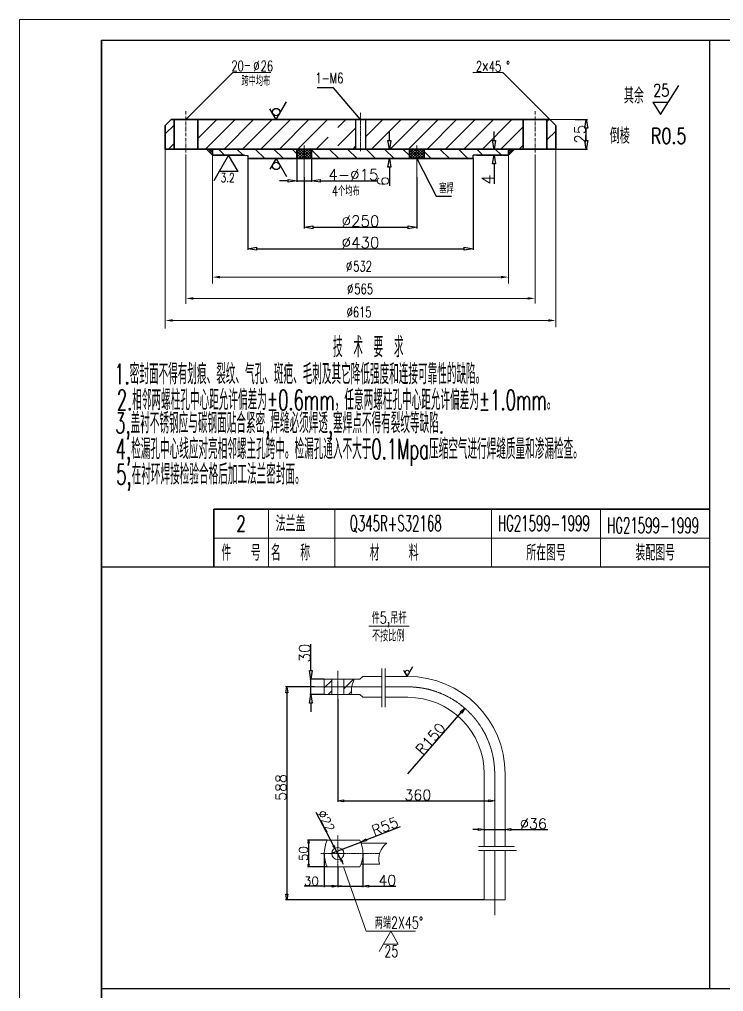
# Model space of a CAD drawing. Header units: millimetres. Extents: x 1541 to 38856, y -668 to 24805.
# Drawn here: x 31784 to 32998, y 18912 to 20588 of the extents above; entities that cross this region are included whole.
import ezdxf
from ezdxf.enums import TextEntityAlignment as Align

# ---------------------------------------------------------------- set-up
doc = ezdxf.new("R2010")
doc.units = ezdxf.units.MM
for name, pattern in [('ACAD_ISO10W100', [18.7, 12, -3, 0.7, -3]), ('ACAD_ISO12W100', [22.4, 12, -3, 0.7, -3, 0.7, -3]), ('CENTER', [6.25, 5, -0.5, 0.25, -0.5]), ('点划线', [2, 1.25, -0.25, 0.25, -0.25])]:
    doc.linetypes.add(name, pattern=pattern)
for name, color, linetype in [('1', 2, 'Continuous'), ('2', 1, 'Continuous'), ('CENTER', 7, 'Continuous'), ('TITLE', 9, 'Continuous')]:
    doc.layers.add(name, color=color, linetype=linetype)
for name, color, linetype, lineweight in [('中心线', 3, 'ACAD_ISO10W100', 18), ('剖面线', 1, 'Continuous', 18), ('双点划线', 6, 'ACAD_ISO12W100', 18), ('标注', 1, 'Continuous', 18), ('粗线', 3, 'Continuous', 35)]:
    doc.layers.add(name, color=color, linetype=linetype, lineweight=lineweight)
doc.styles.add('HZ', font='txt.shx', dxfattribs={"width": 0.7, "bigfont": 'gbcbig.shx'})
doc.styles.get("Standard").update_dxf_attribs({"font": 'txt', "bigfont": 'gbcbig.shx'})
doc.dimstyles.get("Standard").update_dxf_attribs({"dimscale": 10, "dimtxt": 3, "dimasz": 2, "dimexe": 2, "dimexo": 0.0625, "dimgap": 1, "dimtad": 0, "dimtih": 1, "dimtoh": 1, "dimdec": 4, "dimzin": 0, "dimdsep": 46, "dimtxsty": 'Standard', "dimcen": 0.09, "dimadec": 0, "dimazin": 0, "dimtfac": 1, "dimtdec": 4, "dimtofl": 0, "dimtmove": 0, "dimatfit": 3, "dimfxl": 1, "dimtolj": 1, "dimtzin": 0, "dimarcsym": 0})
pattern_1 = [(45, (29554.8884, 18387.3782), (-2.3864854, 2.3864854), []), (135, (29554.8884, 18387.3782), (-2.3864854, -2.3864854), [])]

# ---------------------------------------------------------------- blocks, each defined once
blk = doc.blocks.new('_CLOSEDBLANK')
at = {"color": 0, "linetype": 'ByBlock'}
for p, q in [((-1, -0.17), (-1, 0.17)), ((-1, 0.17), (0, 0)), ((0, 0), (-1, -0.17))]:
    blk.add_line(p, q, dxfattribs=at)
blk = doc.blocks.new('*D125')
at = {"layer": 'CENTER', "color": 1, "lineweight": -2, "transparency": 16777216}
for p, q in [((32376.5, 19150), (32376.5, 19092.1)), ((32333.3, 19127), (32333.3, 19092.1)), ((32323.3, 19094.1), (32313.3, 19094.1)), ((32333.3, 19094.1), (32376.5, 19094.1)), ((32386.5, 19094.1), (32433.1, 19094.1))]:
    blk.add_line(p, q, dxfattribs=at)
at = {"layer": 'Defpoints', "color": 0, "transparency": 16777216}
for p in [(32376.5, 19150.1), (32333.3, 19127.1), (32376.5, 19094.1)]:
    blk.add_point(p, dxfattribs=at)
at = {"layer": 'CENTER', "color": 1, "lineweight": -2, "transparency": 16777216, "xscale": 10, "yscale": 10, "zscale": 10}
blk.add_blockref('_CLOSEDBLANK', (32333.3, 19094.1), dxfattribs=at)
at = {"layer": 'CENTER', "color": 1, "lineweight": -2, "transparency": 16777216, "xscale": 10, "yscale": 10, "zscale": 10, "rotation": 180}
blk.add_blockref('_CLOSEDBLANK', (32376.5, 19094.1), dxfattribs=at)
at = {"layer": 'CENTER', "color": 1, "lineweight": 0, "transparency": 16777216, "insert": (32418.6, 19104.1), "char_height": 18, "attachment_point": 5}
blk.add_mtext('\\A1;40', dxfattribs=at)
blk = doc.blocks.new('*D126')
at = {"layer": 'CENTER', "color": 1, "lineweight": -2, "transparency": 16777216}
for p, q in [((32382.1, 19173.7), (32441.5, 19196.8)), ((32321.1, 19150.1), (32372.8, 19170.1))]:
    blk.add_line(p, q, dxfattribs=at)
at = {"layer": 'Defpoints', "color": 0, "transparency": 16777216}
for p in [(32372.8, 19170.1), (32321.1, 19150.1)]:
    blk.add_point(p, dxfattribs=at)
at = {"layer": 'CENTER', "color": 1, "lineweight": -2, "transparency": 16777216, "xscale": 10, "yscale": 10, "zscale": 10, "rotation": 201.1959950532634}
blk.add_blockref('_CLOSEDBLANK', (32372.8, 19170.1), dxfattribs=at)
at = {"layer": 'CENTER', "color": 1, "lineweight": 0, "transparency": 16777216, "insert": (32414.6, 19197.1), "char_height": 18, "attachment_point": 5, "rotation": 21.196}
blk.add_mtext('\\A1;R55', dxfattribs=at)
blk = doc.blocks.new('*D127')
at = {"layer": 'CENTER', "color": 1, "lineweight": -2, "transparency": 16777216}
for p, q in [((32333.3, 19416.5), (32333.3, 19239.1)), ((32343.3, 19241.1), (32593.8, 19241.1)), ((32603.8, 19241.1), (32603.8, 19243.1))]:
    blk.add_line(p, q, dxfattribs=at)
at = {"layer": 'Defpoints', "color": 0, "transparency": 16777216}
for p in [(32333.3, 19416.6), (32603.8, 19241.1), (32603.8, 19241.1)]:
    blk.add_point(p, dxfattribs=at)
at = {"layer": 'CENTER', "color": 1, "lineweight": -2, "transparency": 16777216, "xscale": 10, "yscale": 10, "zscale": 10, "rotation": 180}
blk.add_blockref('_CLOSEDBLANK', (32333.3, 19241.1), dxfattribs=at)
at = {"layer": 'CENTER', "color": 1, "lineweight": -2, "transparency": 16777216, "xscale": 10, "yscale": 10, "zscale": 10}
blk.add_blockref('_CLOSEDBLANK', (32603.8, 19241.1), dxfattribs=at)
at = {"layer": 'CENTER', "color": 1, "lineweight": 0, "transparency": 16777216, "insert": (32471.3, 19251.1), "char_height": 18, "attachment_point": 5}
blk.add_mtext('\\A1;360', dxfattribs=at)
blk = doc.blocks.new('*D128')
at = {"layer": 'CENTER', "color": 1, "lineweight": -2, "transparency": 16777216}
for p, q in [((32293, 19437.6), (32243.3, 19437.6)), ((32245.3, 19427.6), (32245.3, 19080.1)), ((32585.7, 19070.1), (32243.3, 19070.1))]:
    blk.add_line(p, q, dxfattribs=at)
at = {"layer": 'Defpoints', "color": 0, "transparency": 16777216}
for p in [(32293, 19437.6), (32245.3, 19070.1), (32585.8, 19070.1)]:
    blk.add_point(p, dxfattribs=at)
at = {"layer": 'CENTER', "color": 1, "lineweight": -2, "transparency": 16777216, "xscale": 10, "yscale": 10, "zscale": 10}
for p, rotation in [((32245.3, 19437.6), 90), ((32245.3, 19070.1), 270)]:
    blk.add_blockref('_CLOSEDBLANK', p, dxfattribs=dict(at, rotation=rotation))
at = {"layer": 'CENTER', "color": 1, "lineweight": 0, "transparency": 16777216, "insert": (32235.3, 19264.1), "char_height": 18, "attachment_point": 5, "rotation": 90}
blk.add_mtext('\\A1;588', dxfattribs=at)
blk = doc.blocks.new('*D129')
at = {"layer": 'CENTER', "color": 1, "lineweight": -2, "transparency": 16777216}
for p, q in [((32315, 19173.1), (32280.8, 19173.1)), ((32282.8, 19168.1), (32282.8, 19132.1)), ((32315, 19127.1), (32280.8, 19127.1))]:
    blk.add_line(p, q, dxfattribs=at)
at = {"layer": 'Defpoints', "color": 0, "transparency": 16777216}
for p in [(32315, 19173.1), (32282.8, 19127.1), (32315, 19127.1)]:
    blk.add_point(p, dxfattribs=at)
at = {"layer": 'CENTER', "color": 1, "lineweight": -2, "transparency": 16777216, "xscale": 5, "yscale": 5, "zscale": 5}
for p, rotation in [((32282.8, 19173.1), 90), ((32282.8, 19127.1), 270)]:
    blk.add_blockref('_CLOSEDBLANK', p, dxfattribs=dict(at, rotation=rotation))
at = {"layer": 'CENTER', "color": 1, "lineweight": 0, "transparency": 16777216, "insert": (32274.3, 19150.1), "char_height": 15, "attachment_point": 5, "rotation": 90}
blk.add_mtext('\\A1;50', dxfattribs=at)
blk = doc.blocks.new('*D130')
at = {"layer": 'CENTER', "color": 1, "lineweight": -2, "transparency": 16777216}
for p, q in [((32326.1, 19163.8), (32296.2, 19221.2)), ((32338.1, 19140.8), (32328.4, 19159.4)), ((32340.4, 19136.3), (32342.8, 19131.9))]:
    blk.add_line(p, q, dxfattribs=at)
at = {"layer": 'Defpoints', "color": 0, "transparency": 16777216}
for p in [(32328.4, 19159.4), (32338.1, 19140.8)]:
    blk.add_point(p, dxfattribs=at)
at = {"layer": 'CENTER', "color": 1, "lineweight": -2, "transparency": 16777216, "xscale": 5, "yscale": 5, "zscale": 5}
for p, rotation in [((32328.4, 19159.4), 297.5528115767194), ((32338.1, 19140.8), 117.5528115767193)]:
    blk.add_blockref('_CLOSEDBLANK', p, dxfattribs=dict(at, rotation=rotation))
at = {"layer": 'CENTER', "color": 1, "lineweight": 0, "transparency": 16777216, "insert": (32313.4, 19206.5), "char_height": 15, "attachment_point": 5, "rotation": 297.5528}
blk.add_mtext('\\A1;%%c22', dxfattribs=at)
blk = doc.blocks.new('*D131')
at = {"layer": 'CENTER', "color": 1, "lineweight": -2, "transparency": 16777216}
for p, q in [((32310, 19150), (32310, 19092.1)), ((32333.3, 19117.5), (32333.3, 19092.1)), ((32305, 19094.1), (32275.5, 19094.1)), ((32333.3, 19094.1), (32310, 19094.1)), ((32338.3, 19094.1), (32343.3, 19094.1))]:
    blk.add_line(p, q, dxfattribs=at)
at = {"layer": 'Defpoints', "color": 0, "transparency": 16777216}
for p in [(32310, 19150.1), (32333.3, 19117.6), (32333.3, 19094.1)]:
    blk.add_point(p, dxfattribs=at)
at = {"layer": 'CENTER', "color": 1, "lineweight": -2, "transparency": 16777216, "xscale": 5, "yscale": 5, "zscale": 5}
blk.add_blockref('_CLOSEDBLANK', (32310, 19094.1), dxfattribs=at)
at = {"layer": 'CENTER', "color": 1, "lineweight": -2, "transparency": 16777216, "xscale": 5, "yscale": 5, "zscale": 5, "rotation": 180}
blk.add_blockref('_CLOSEDBLANK', (32333.3, 19094.1), dxfattribs=at)
at = {"layer": 'CENTER', "color": 1, "lineweight": 0, "transparency": 16777216, "insert": (32287.8, 19102.6), "char_height": 15, "attachment_point": 5}
blk.add_mtext('\\A1;30', dxfattribs=at)
blk = doc.blocks.new('*D132')
at = {"layer": 'CENTER', "color": 1, "lineweight": -2, "transparency": 16777216}
for p, q in [((32286.8, 19465.6), (32286.8, 19511.1)), ((32310, 19450.6), (32284.8, 19450.6)), ((32286.8, 19424.6), (32286.8, 19450.6)), ((32310, 19424.6), (32284.8, 19424.6)), ((32286.8, 19409.6), (32286.8, 19394.6))]:
    blk.add_line(p, q, dxfattribs=at)
at = {"layer": 'Defpoints', "color": 0, "transparency": 16777216}
for p in [(32310, 19450.6), (32286.8, 19424.6), (32310, 19424.6)]:
    blk.add_point(p, dxfattribs=at)
at = {"layer": 'CENTER', "color": 1, "lineweight": -2, "transparency": 16777216, "xscale": 15, "yscale": 15, "zscale": 15}
for p, rotation in [((32286.8, 19450.6), 270), ((32286.8, 19424.6), 90)]:
    blk.add_blockref('_CLOSEDBLANK', p, dxfattribs=dict(at, rotation=rotation))
at = {"layer": 'CENTER', "color": 1, "lineweight": 0, "transparency": 16777216, "insert": (32276.3, 19495.9), "char_height": 19, "attachment_point": 5, "rotation": 90}
blk.add_mtext('\\A1;30', dxfattribs=at)
blk = doc.blocks.new('*D133')
at = {"layer": 'CENTER', "color": 1, "lineweight": -2, "transparency": 16777216}
blk.add_line((32453.8, 19287.6), (32545.7, 19393.2), dxfattribs=at)
at = {"layer": 'Defpoints', "color": 0, "transparency": 16777216}
for p in [(32552.3, 19400.7), (32453.8, 19287.6)]:
    blk.add_point(p, dxfattribs=at)
at = {"layer": 'CENTER', "color": 1, "lineweight": -2, "transparency": 16777216, "xscale": 10, "yscale": 10, "zscale": 10, "rotation": 48.93900476690307}
blk.add_blockref('_CLOSEDBLANK', (32552.3, 19400.7), dxfattribs=at)
at = {"layer": 'CENTER', "color": 1, "lineweight": 0, "transparency": 16777216, "insert": (32493.2, 19348.1), "char_height": 18, "attachment_point": 5, "rotation": 48.939}
blk.add_mtext('\\A1;R150', dxfattribs=at)
blk = doc.blocks.new('*D134')
at = {"layer": 'CENTER', "color": 1, "lineweight": -2, "transparency": 16777216}
for p, q in [((32575.8, 19191.6), (32565.8, 19191.6)), ((32585.8, 19192.5), (32585.8, 19189.6)), ((32585.8, 19191.6), (32621.8, 19191.6)), ((32621.8, 19192.5), (32621.8, 19189.6)), ((32631.8, 19191.6), (32695.5, 19191.6))]:
    blk.add_line(p, q, dxfattribs=at)
at = {"layer": 'Defpoints', "color": 0, "transparency": 16777216}
for p in [(32585.8, 19192.6), (32621.8, 19192.6), (32621.8, 19191.6)]:
    blk.add_point(p, dxfattribs=at)
at = {"layer": 'CENTER', "color": 1, "lineweight": -2, "transparency": 16777216, "xscale": 10, "yscale": 10, "zscale": 10}
blk.add_blockref('_CLOSEDBLANK', (32585.8, 19191.6), dxfattribs=at)
at = {"layer": 'CENTER', "color": 1, "lineweight": -2, "transparency": 16777216, "xscale": 10, "yscale": 10, "zscale": 10, "rotation": 180}
blk.add_blockref('_CLOSEDBLANK', (32621.8, 19191.6), dxfattribs=at)
at = {"layer": 'CENTER', "color": 1, "lineweight": 0, "transparency": 16777216, "insert": (32670.5, 19201.6), "char_height": 18, "attachment_point": 5}
blk.add_mtext('\\A1;%%c36', dxfattribs=at)
blk = doc.blocks.new('*D142')
at = {"layer": 'CENTER', "color": 1, "lineweight": -2, "transparency": 16777216}
for p, q in [((32178.4, 20348.5), (32178.4, 20191.1)), ((32566.4, 20348.5), (32566.4, 20191.1)), ((32193.4, 20193.1), (32551.4, 20193.1))]:
    blk.add_line(p, q, dxfattribs=at)
at = {"layer": 'Defpoints', "color": 0, "transparency": 16777216}
for p in [(32178.4, 20348.5), (32566.4, 20348.5), (32566.4, 20193.1)]:
    blk.add_point(p, dxfattribs=at)
at = {"layer": 'CENTER', "color": 1, "lineweight": -2, "transparency": 16777216, "xscale": 15, "yscale": 15, "zscale": 15, "rotation": 180}
blk.add_blockref('_CLOSEDBLANK', (32178.4, 20193.1), dxfattribs=at)
at = {"layer": 'CENTER', "color": 1, "lineweight": -2, "transparency": 16777216, "xscale": 15, "yscale": 15, "zscale": 15}
blk.add_blockref('_CLOSEDBLANK', (32566.4, 20193.1), dxfattribs=at)
at = {"layer": 'CENTER', "color": 1, "transparency": 16777216, "insert": (32372.4, 20203.6), "char_height": 19, "attachment_point": 5}
blk.add_mtext('\\A1;%%c430', dxfattribs=at)
blk = doc.blocks.new('*D143')
at = {"layer": 'CENTER', "color": 1, "lineweight": -2, "transparency": 16777216}
for p, q in [((32422.3, 20380), (32422.3, 20395)), ((32445.6, 20365), (32420.3, 20365)), ((32442.2, 20348.5), (32420.3, 20348.5)), ((32422.3, 20333.5), (32422.3, 20301.7))]:
    blk.add_line(p, q, dxfattribs=at)
at = {"layer": 'Defpoints', "color": 0, "transparency": 16777216}
for p in [(32422.3, 20365), (32445.7, 20365), (32442.3, 20348.5)]:
    blk.add_point(p, dxfattribs=at)
at = {"layer": 'CENTER', "color": 1, "lineweight": -2, "transparency": 16777216, "xscale": 15, "yscale": 15, "zscale": 15}
for p, rotation in [((32422.3, 20365), 270), ((32422.3, 20348.5), 90)]:
    blk.add_blockref('_CLOSEDBLANK', p, dxfattribs=dict(at, rotation=rotation))
at = {"layer": 'CENTER', "color": 1, "transparency": 16777216, "insert": (32411.3, 20309.4), "char_height": 20, "attachment_point": 5, "rotation": 90}
blk.add_mtext('\\A1;6', dxfattribs=at)
blk = doc.blocks.new('*D144')
at = {"layer": 'CENTER', "color": 1, "lineweight": -2, "transparency": 16777216}
for p, q in [((32602.8, 20380), (32602.8, 20395)), ((32627.4, 20365), (32600.8, 20365)), ((32627.4, 20354.4), (32600.8, 20354.4)), ((32602.8, 20339.4), (32602.8, 20304.8))]:
    blk.add_line(p, q, dxfattribs=at)
at = {"layer": 'Defpoints', "color": 0, "transparency": 16777216}
for p in [(32602.8, 20365), (32627.4, 20365), (32627.4, 20354.4)]:
    blk.add_point(p, dxfattribs=at)
at = {"layer": 'CENTER', "color": 1, "lineweight": -2, "transparency": 16777216, "xscale": 15, "yscale": 15, "zscale": 15}
for p, rotation in [((32602.8, 20365), 270), ((32602.8, 20354.4), 90)]:
    blk.add_blockref('_CLOSEDBLANK', p, dxfattribs=dict(at, rotation=rotation))
at = {"layer": 'CENTER', "color": 1, "transparency": 16777216, "insert": (32591.8, 20312.4), "char_height": 20, "attachment_point": 5, "rotation": 90}
blk.add_mtext('\\A1;4', dxfattribs=at)
blk = doc.blocks.new('*D145')
at = {"layer": 'CENTER', "color": 1, "lineweight": -2, "transparency": 16777216}
for p, q in [((32275.4, 20316.5), (32275.4, 20228.2)), ((32469.4, 20316.5), (32469.4, 20228.2)), ((32290.4, 20230.2), (32454.4, 20230.2))]:
    blk.add_line(p, q, dxfattribs=at)
at = {"layer": 'Defpoints', "color": 0, "transparency": 16777216}
for p in [(32275.4, 20316.5), (32469.4, 20316.5), (32469.4, 20230.2)]:
    blk.add_point(p, dxfattribs=at)
at = {"layer": 'CENTER', "color": 1, "lineweight": -2, "transparency": 16777216, "xscale": 15, "yscale": 15, "zscale": 15, "rotation": 180}
blk.add_blockref('_CLOSEDBLANK', (32275.4, 20230.2), dxfattribs=at)
at = {"layer": 'CENTER', "color": 1, "lineweight": -2, "transparency": 16777216, "xscale": 15, "yscale": 15, "zscale": 15}
blk.add_blockref('_CLOSEDBLANK', (32469.4, 20230.2), dxfattribs=at)
at = {"layer": 'CENTER', "color": 1, "transparency": 16777216, "insert": (32372.4, 20240.7), "char_height": 19, "attachment_point": 5}
blk.add_mtext('\\A1;%%c250', dxfattribs=at)
blk = doc.blocks.new('*D146')
at = {"layer": 'CENTER', "color": 1, "lineweight": -2, "transparency": 16777216}
for p, q in [((32262.8, 20348.5), (32262.8, 20308.2)), ((32288, 20348.5), (32288, 20308.2)), ((32247.8, 20310.2), (32232.8, 20310.2)), ((32262.8, 20310.2), (32288, 20310.2)), ((32303, 20310.2), (32402.3, 20310.2))]:
    blk.add_line(p, q, dxfattribs=at)
at = {"layer": 'Defpoints', "color": 0, "transparency": 16777216}
for p in [(32262.8, 20348.5), (32288, 20348.5), (32288, 20310.2)]:
    blk.add_point(p, dxfattribs=at)
at = {"layer": 'CENTER', "color": 1, "lineweight": -2, "transparency": 16777216, "xscale": 15, "yscale": 15, "zscale": 15}
blk.add_blockref('_CLOSEDBLANK', (32262.8, 20310.2), dxfattribs=at)
at = {"layer": 'CENTER', "color": 1, "lineweight": -2, "transparency": 16777216, "xscale": 15, "yscale": 15, "zscale": 15, "rotation": 180}
blk.add_blockref('_CLOSEDBLANK', (32288, 20310.2), dxfattribs=at)
at = {"layer": 'CENTER', "color": 1, "transparency": 16777216, "insert": (32360.2, 20320.7), "char_height": 19, "attachment_point": 5}
blk.add_mtext('\\A1;4-%%c15', dxfattribs=at)
blk = doc.blocks.new('*D147')
at = {"layer": 'CENTER', "color": 1, "lineweight": -2, "transparency": 16777216}
for p, q in [((32742.4, 20416), (32763.6, 20416)), ((32761.6, 20380), (32761.6, 20401)), ((32709.1, 20365), (32763.6, 20365))]:
    blk.add_line(p, q, dxfattribs=at)
at = {"layer": 'Defpoints', "color": 0, "transparency": 16777216}
for p in [(32742.3, 20416), (32761.6, 20416), (32709, 20365)]:
    blk.add_point(p, dxfattribs=at)
at = {"layer": 'CENTER', "color": 1, "lineweight": -2, "transparency": 16777216, "xscale": 15, "yscale": 15, "zscale": 15}
for p, rotation in [((32761.6, 20416), 90), ((32761.6, 20365), 270)]:
    blk.add_blockref('_CLOSEDBLANK', p, dxfattribs=dict(at, rotation=rotation))
at = {"layer": 'CENTER', "color": 1, "transparency": 16777216, "insert": (32751.1, 20390.5), "char_height": 19, "attachment_point": 5, "rotation": 90}
blk.add_mtext('\\A1;25', dxfattribs=at)

msp = doc.modelspace()

# ---------------------------------------------------------------- hatches: boundary and pattern name
at = {"layer": 'CENTER'}
h = msp.add_hatch(dxfattribs=at)
h.set_pattern_fill('ANSI37', color=1, scale=27, style=0)
h.set_pattern_definition(pattern_1)
h.paths.add_polyline_path([(32106.74, 20365.03), (32117.39, 20354.38), (32117.39, 20354.83), (32117.39, 20365.03)])
h.paths.add_polyline_path([(32627.42, 20354.38), (32638.07, 20365.03), (32627.42, 20365.03)])
h = msp.add_hatch(dxfattribs=at)
h.set_pattern_fill('ANSI37', color=1, scale=27, style=0)
h.set_pattern_definition(pattern_1)
h.paths.add_polyline_path([(32288, 20365.03), (32275.4, 20365.03), (32275.4, 20348.53), (32288, 20348.53)])
h.paths.add_polyline_path([(32275.4, 20365.03), (32262.8, 20365.03), (32262.8, 20348.53), (32275.4, 20348.53)])
h.paths.add_polyline_path([(32469.41, 20365.03), (32456.81, 20365.03), (32456.81, 20348.53), (32469.41, 20348.53)])
h.paths.add_polyline_path([(32482.01, 20365.03), (32469.41, 20365.03), (32469.41, 20348.53), (32482.01, 20348.53)])
at = {"layer": 'CENTER', "lineweight": 0}
h = msp.add_hatch(dxfattribs=at)
h.set_pattern_fill('ANSI31', color=1, scale=100, style=0)
h.set_pattern_definition([(45, (30886.28, 19461.581), (-8.83883, 8.83883), [])])
h.paths.add_polyline_path([(32357.28, 19437.63, -0.0858999), (32361.78, 19450.63), (32343.78, 19450.63), (32343.78, 19437.63)])
h.paths.add_polyline_path([(32343.78, 19437.63), (32343.78, 19424.63), (32357.28, 19424.63, -0.0811098), (32357.28, 19437.63)])
h.paths.add_polyline_path([(32322.78, 19437.63), (32322.78, 19450.63), (32310.03, 19450.63), (32310.03, 19437.63)])
h.paths.add_polyline_path([(32322.78, 19437.63), (32310.03, 19437.63), (32310.03, 19424.63), (32322.78, 19424.63)])

# ---------------------------------------------------------------- linework, layer by layer
at = {"color": 1, "lineweight": -3}
for p, q in [((32226.92, 20416.03), (32216.32, 20434.39)), ((32226.92, 20416.03), (32244.59, 20446.63)), ((32226.92, 20348.53), (32216.32, 20330.16)), ((32226.92, 20348.53), (32244.59, 20317.92)), ((32452.95, 19455.63), (32447.06, 19465.83)), ((32452.95, 19455.63), (32462.77, 19472.63))]:
    msp.add_line(p, q, dxfattribs=at)
at = {"layer": '1', "color": 1, "linetype": 'Continuous', "ltscale": 0.5}
for p, q in [((32889.9, 20424.43), (32921.21, 20474.49)), ((32876.59, 20445.55), (32903.11, 20445.55)), ((32876.59, 20445.55), (32889.9, 20424.43))]:
    msp.add_line(p, q, dxfattribs=at)
at = {"layer": '1', "color": 1}
for p, q in [((32145.04, 20354.51), (32119.37, 20310.05)), ((32161.49, 20326.01), (32145.04, 20354.51)), ((32161.49, 20326.01), (32128.59, 20326.01))]:
    msp.add_line(p, q, dxfattribs=at)
at = {"layer": '1', "color": 1, "lineweight": 0}
for p, q in [((32424.8, 19016.14), (32404.83, 18981.56)), ((32437.59, 18993.97), (32424.8, 19016.14)), ((32437.59, 18993.97), (32412, 18993.97))]:
    msp.add_line(p, q, dxfattribs=at)
at = {"layer": '2', "color": 7}
msp.add_line((31926.13, 20552.96), (34114.09, 20552.96), dxfattribs=at)
at = {"layer": 'CENTER', "color": 1}
for p, q in [((32326.02, 20470.79), (32297.51, 20470.79)), ((32372.41, 20416.03), (32326.02, 20470.79)), ((32035.79, 20390.98), (32051.09, 20406.28)), ((32091.89, 20383.44), (32124.48, 20416.03)), ((32091.89, 20415.26), (32092.66, 20416.03)), ((32105.29, 20365.03), (32156.3, 20416.03)), ((32137.11, 20365.03), (32188.12, 20416.03)), ((32168.93, 20365.03), (32219.94, 20416.03)), ((32200.75, 20365.03), (32251.76, 20416.03)), ((32232.57, 20365.03), (32283.58, 20416.03)), ((32264.39, 20365.03), (32315.4, 20416.03)), ((32333.29, 20402.11), (32347.22, 20416.03)), ((32333.29, 20370.29), (32363.93, 20400.92)), ((32380.88, 20386.06), (32410.85, 20416.03)), ((32391.67, 20365.03), (32442.67, 20416.03)), ((32423.49, 20365.03), (32474.49, 20416.03)), ((32455.31, 20365.03), (32506.31, 20416.03)), ((32487.13, 20365.03), (32538.13, 20416.03)), ((32518.95, 20365.03), (32569.95, 20416.03)), ((32550.77, 20365.03), (32601.77, 20416.03)), ((32582.59, 20365.03), (32633.59, 20416.03)), ((32614.41, 20365.03), (32652.92, 20403.54)), ((32693.72, 20412.52), (32697.23, 20416.03)), ((32296.21, 20365.03), (32316.51, 20385.32)), ((32693.72, 20380.7), (32709.03, 20396)), ((32041.65, 20365.03), (32051.09, 20374.46)), ((32359.85, 20365.03), (32363.93, 20369.1)), ((32646.23, 20365.03), (32652.92, 20371.72)), ((32138.12, 20354.38), (32127.47, 20365.03)), ((32169.94, 20354.38), (32159.29, 20365.03)), ((32207.61, 20348.53), (32191.11, 20365.03)), ((32239.43, 20348.53), (32222.93, 20365.03)), ((32262.8, 20356.98), (32254.75, 20365.03)), ((32303.07, 20348.53), (32288, 20363.6)), ((32334.89, 20348.53), (32318.39, 20365.03)), ((32366.71, 20348.53), (32350.21, 20365.03)), ((32398.53, 20348.53), (32382.03, 20365.03)), ((32430.35, 20348.53), (32413.85, 20365.03)), ((32456.81, 20353.88), (32445.67, 20365.03)), ((32493.99, 20348.53), (32482.01, 20360.5)), ((32525.81, 20348.53), (32509.31, 20365.03)), ((32557.63, 20348.53), (32541.13, 20365.03)), ((32583.6, 20354.38), (32572.95, 20365.03)), ((32615.42, 20354.38), (32604.77, 20365.03)), ((32469.41, 20348.53), (32502.73, 20283.68)), ((32502.73, 20283.68), (32529.51, 20283.68))]:
    msp.add_line(p, q, dxfattribs=at)
at = {"layer": 'CENTER'}
for p, q in [((32363.93, 20415.99), (32363.93, 20365.03)), ((32380.88, 20415.99), (32380.88, 20365.03)), ((32172.54, 20354.38), (32178.2, 20354.14)), ((32178.2, 20354.14), (32178.2, 20348.53)), ((32359.81, 20365.03), (32385.01, 20365.03)), ((32566.42, 20348.46), (32566.42, 20354.38)), ((32572.27, 20354.38), (32566.42, 20354.38)), ((32385.01, 20348.53), (32359.81, 20348.53))]:
    msp.add_line(p, q, dxfattribs=at)
at = {"layer": 'CENTER', "color": 1, "lineweight": 0}
for p, q in [((32745.59, 20416.03), (32693.72, 20416.03)), ((32456.38, 19542.08), (32387.01, 19542.08)), ((32343.28, 19127.08), (32382.31, 19016.14)), ((32467.28, 19016.14), (32382.31, 19016.14))]:
    msp.add_line(p, q, dxfattribs=at)
at = {"layer": 'CENTER', "color": 1, "linetype": 'CENTER', "lineweight": 0, "ltscale": 0.1}
for p, q in [((32333.28, 19465.08), (32333.28, 19416.58)), ((32333.28, 19181.08), (32333.28, 19117.58)), ((32304.28, 19150.08), (32405.28, 19150.08))]:
    msp.add_line(p, q, dxfattribs=at)
at = {"layer": 'CENTER', "color": 1, "linetype": '点划线', "lineweight": 0, "ltscale": 0.3}
for p, q in [((32409.28, 19469.08), (32409.28, 19402.58)), ((32415, 19469.08), (32415, 19402.58)), ((32575.77, 19162.08), (32637.83, 19162.08)), ((32575.77, 19155.58), (32641.48, 19155.58))]:
    msp.add_line(p, q, dxfattribs=at)
at = {"layer": 'CENTER', "lineweight": 0}
for p, q in [((32310.03, 19450.63), (32310.03, 19424.63)), ((32310.03, 19450.63), (32371.53, 19450.63)), ((32322.78, 19450.63), (32322.78, 19424.63)), ((32343.78, 19450.63), (32343.78, 19424.63)), ((32371.53, 19450.63), (32376.53, 19455.63)), ((32376.53, 19455.63), (32409.28, 19455.63)), ((32415, 19455.63), (32453.78, 19455.63)), ((32310.03, 19424.63), (32371.53, 19424.63)), ((32371.53, 19424.63), (32376.53, 19419.63)), ((32376.53, 19419.63), (32409.28, 19419.63)), ((32415, 19419.63), (32453.78, 19419.63)), ((32585.78, 19287.63), (32585.78, 19162.08)), ((32621.78, 19287.63), (32621.78, 19162.08)), ((32315.03, 19173.08), (32371.53, 19173.08)), ((32373.52, 19168.08), (32418.03, 19168.08)), ((32585.78, 19155.58), (32585.78, 19070.13)), ((32621.78, 19155.58), (32621.78, 19070.13)), ((32315.03, 19127.08), (32371.53, 19127.08)), ((32373.52, 19132.08), (32405.28, 19132.08)), ((32621.78, 19070.13), (32585.78, 19070.13))]:
    msp.add_line(p, q, dxfattribs=at)
at = {"layer": 'CENTER', "color": 1, "linetype": 'CENTER', "lineweight": 0, "ltscale": 0.2}
for p, q in [((32293.03, 19437.63), (32409.28, 19437.63)), ((32415, 19437.63), (32453.78, 19437.63)), ((32603.78, 19287.63), (32603.78, 19162.08)), ((32603.78, 19155.58), (32603.78, 19043.88))]:
    msp.add_line(p, q, dxfattribs=at)
at = {"layer": 'CENTER', "lineweight": 0}
msp.add_circle((32333.28, 19150.08), 10.5, dxfattribs=at)
at = {"layer": 'CENTER', "color": 1, "lineweight": 0}
for centre, radius, start, end in [((32397.09, 19431.13), 40.33, 151.08721, 189.27419), ((32437.07, 19141.08), 33.04, 125.18634, 195.80876)]:
    msp.add_arc(centre, radius, start, end, dxfattribs=at)
at = {"layer": 'CENTER', "lineweight": 0}
for centre, radius, start, end in [((32453.78, 19287.63), 168, 0, 90), ((32453.78, 19287.63), 132, 0, 90), ((32365.43, 19150.08), 55.4, 155.47045, 204.52955), ((32321.13, 19150.08), 55.4, 335.47045, 24.52955)]:
    msp.add_arc(centre, radius, start, end, dxfattribs=at)
at = {"layer": 'CENTER', "color": 1, "linetype": 'CENTER', "lineweight": 0, "ltscale": 0.2}
msp.add_arc((32453.78, 19287.63), 150, 0, 90, dxfattribs=at)
at = {"layer": 'TITLE', "color": 0, "linetype": 'ByBlock', "lineweight": 35}
for p, q in [((31926.13, 17273.27), (31926.13, 20552.96)), ((32974.52, 19744.13), (32119.48, 19744.13)), ((32119.48, 19744.13), (32119.48, 19643.81))]:
    msp.add_line(p, q, dxfattribs=at)
at = {"layer": 'TITLE', "color": 0, "linetype": 'ByBlock'}
for p, q in [((32974.52, 18916.7), (32974.52, 20552.96)), ((32974.52, 18916.7), (32974.52, 20552.96)), ((32974.52, 19643.81), (31926.13, 19643.81)), ((34114.09, 18916.7), (31926.13, 18916.7))]:
    msp.add_line(p, q, dxfattribs=at)
at = {"layer": '中心线', "color": 1, "ltscale": 0.5}
for p, q in [((32071.49, 20349.73), (32071.49, 20431.33)), ((32673.32, 20349.73), (32673.32, 20431.33))]:
    msp.add_line(p, q, dxfattribs=at)
at = {"layer": '中心线', "linetype": 'CENTER', "ltscale": 0.1}
msp.add_line((32372.41, 20361.54), (32372.41, 20428.17), dxfattribs=at)
at = {"layer": '中心线', "color": 1, "ltscale": 0.05}
for p, q in [((32275.4, 20316.53), (32275.4, 20371.88)), ((32469.41, 20316.53), (32469.41, 20371.88))]:
    msp.add_line(p, q, dxfattribs=at)
at = {"layer": '剖面线', "color": 1}
for p in [(32372.37, 20365.03), (32372.44, 20365.03)]:
    msp.add_line(p, (32372.41, 20365.06), dxfattribs=at)
at = {"layer": '双点划线', "color": 1, "linetype": 'ByBlock'}
for p, q in [((31784.45, 20588.46), (34164.59, 20588.46)), ((31784.45, 17244.93), (31784.45, 20588.46))]:
    msp.add_line(p, q, dxfattribs=at)
at = {"layer": '标注', "color": 1}
for p, q in [((32071.49, 20416.03), (32152.22, 20496.77)), ((32152.22, 20496.77), (32217.79, 20496.77)), ((32566.26, 20496.77), (32618.09, 20496.77)), ((32698.82, 20416.03), (32618.09, 20496.77)), ((32035.79, 20365.03), (32035.79, 20055.53)), ((32071.49, 20349.73), (32071.49, 20097.83)), ((32117.39, 20354.83), (32117.39, 20354.38)), ((32117.39, 20354.83), (32117.39, 20132.93)), ((32627.42, 20354.83), (32627.42, 20354.38)), ((32627.42, 20354.83), (32627.42, 20132.93)), ((32673.32, 20349.73), (32673.32, 20098.73)), ((32709.03, 20365.03), (32709.03, 20057.78)), ((32130.14, 20144.2), (32614.67, 20144.2)), ((32084.24, 20107.44), (32660.57, 20107.44)), ((32048.54, 20069.42), (32696.27, 20069.42)), ((32213.53, 19744.13), (32213.53, 19643.81)), ((32327.89, 19744.13), (32327.89, 19643.81)), ((32598.32, 19744.13), (32598.32, 19643.81)), ((32786.42, 19744.13), (32786.42, 19643.81)), ((32974.52, 19693.97), (32119.48, 19693.97))]:
    msp.add_line(p, q, dxfattribs=at)
at = {"layer": '标注', "color": 1, "lineweight": -3}
for centre, radius in [((32226.96, 20428.78), 6.34), ((32226.96, 20335.78), 6.34), ((32452.97, 19462.71), 3.52)]:
    msp.add_circle(centre, radius, dxfattribs=at)
at = {"layer": '标注', "color": 1}
for points in [[(32130.14, 20146.32), (32130.14, 20142.07), (32117.39, 20144.2)], [(32614.67, 20146.32), (32614.67, 20142.07), (32627.42, 20144.2)], [(32084.24, 20109.56), (32084.24, 20105.31), (32071.49, 20107.44)], [(32660.57, 20109.56), (32660.57, 20105.31), (32673.32, 20107.44)], [(32048.54, 20071.55), (32048.54, 20067.3), (32035.79, 20069.42)], [(32696.27, 20071.55), (32696.27, 20067.3), (32709.03, 20069.42)]]:
    msp.add_solid(points, dxfattribs=at)
at = {"layer": '粗线', "color": 0}
for p, q in [((32045.99, 20416.03), (32035.79, 20405.83)), ((32035.79, 20405.83), (32035.79, 20365.03)), ((32045.99, 20416.03), (32372.41, 20416.03)), ((32051.09, 20365.03), (32051.09, 20416.03)), ((32091.89, 20365.03), (32091.89, 20416.03)), ((32698.82, 20416.03), (32372.41, 20416.03)), ((32652.92, 20365.03), (32652.92, 20416.03)), ((32693.72, 20365.03), (32693.72, 20416.03)), ((32698.82, 20416.03), (32709.03, 20405.83)), ((32709.03, 20405.83), (32709.03, 20365.03)), ((32035.79, 20365.03), (32372.41, 20365.03)), ((32117.39, 20354.38), (32106.74, 20365.03)), ((32117.39, 20354.38), (32117.39, 20365.03)), ((32117.39, 20354.38), (32172.54, 20354.38)), ((32262.8, 20348.53), (32262.8, 20365.03)), ((32288, 20348.53), (32288, 20365.03)), ((32709.03, 20365.03), (32372.41, 20365.03)), ((32456.81, 20348.53), (32456.81, 20365.03)), ((32482.01, 20348.53), (32482.01, 20365.03)), ((32627.42, 20354.38), (32572.27, 20354.38)), ((32627.42, 20354.38), (32627.42, 20365.03)), ((32627.42, 20354.38), (32638.07, 20365.03)), ((32178.39, 20348.53), (32372.41, 20348.53)), ((32566.42, 20348.53), (32372.41, 20348.53))]:
    msp.add_line(p, q, dxfattribs=at)

# ---------------------------------------------------------------- texts
at = {"color": 1, "linetype": 'Continuous', "ltscale": 0.5, "style": 'HZ', "width": 0.591651}
for s, p in [('         技 术 要 求', (32144.38, 20005.97)), ('1.密封面不得有划痕、裂纹、气孔、斑疤、毛刺及其它降低强度和连接可靠性的缺陷。', (31947.95, 19959.41)), ('2.相邻两螺柱孔中心距允许偏差为±0.6mm，任意两螺柱孔中心距允许偏差为±1.0mm。', (31952.33, 19914.77)), ('3,盖衬不锈钢应与碳钢面贴合紧密,焊缝必须焊透,塞焊点不得有裂纹等缺陷.', (31949.48, 19874.88)), ('4,检漏孔中心线应对亮相邻螺主孔跨中。检漏孔通入不大于0.1Mpa压缩空气进行焊缝质量和渗漏检查。', (31950.43, 19830.23)), ('5,在衬环焊接检验合格后加工法兰密封面。', (31951.38, 19786.53))]:
    msp.add_text(s, height=35, dxfattribs=at).set_placement(p)
at = {"color": 1, "linetype": 'Continuous', "ltscale": 0.5, "char_height": 27, "width": 125.4, "attachment_point": 5, "style": 'HZ'}
for s, insert in [('法兰盖', (32251.75, 19719.05)), ('名  称', (32251.75, 19668.89)), ('材   料', (32430.45, 19668.89))]:
    msp.add_mtext(s, dxfattribs=dict(at, insert=insert))
at = {"layer": '1', "color": 1, "style": 'HZ', "width": 0.75}
for s, height, p in [('其余', 27, (32843.81, 20458.59)), ('25', 21.6, (32890.95, 20466.27)), ('倒棱  R0.5', 27, (32868.37, 20389.11))]:
    msp.add_text(s, height=height, dxfattribs=at).set_placement(p, align=Align.MIDDLE)
msp.add_text('3.2', height=15.196, dxfattribs=at).set_placement((32131.16, 20308.07))
at = {"layer": 'CENTER', "color": 1, "style": 'HZ', "width": 0.7}
for s, height, p in [('20－', 17.851, (32149.88, 20499.27)), ('∅', 17.85, (32187.76, 20499.27)), ('26', 17.851, (32200.25, 20499.27)), ('2×45', 17.851, (32571.21, 20498.65)), ('°', 17.85, (32623.67, 20498.65)), ('跨中均布', 17.851, (32166.96, 20473.74)), ('1-M6', 17.851, (32294.65, 20478.39)), ('4个均布', 17.851, (32322.93, 20283.84)), ('塞焊', 17.851, (32508.1, 20288.55))]:
    msp.add_text(s, height=height, dxfattribs=at).set_placement(p)
at = {"layer": 'CENTER', "color": 1, "width": 0.7}
for s, height, p in [('∅', 17.85, (32347.48, 20153.86)), ('532', 17.851, (32359.97, 20153.86)), ('∅', 17.85, (32349.38, 20114.88)), ('565', 17.851, (32361.87, 20114.88)), ('%%C615', 17.851, (32348.61, 20074.88))]:
    msp.add_text(s, height=height, dxfattribs=at).set_placement(p)
at = {"layer": 'TITLE', "color": 1, "linetype": 'ByBlock', "lineweight": 0, "style": 'HZ', "width": 0.7}
for s, p in [('件5,吊杆', (32451.75, 19556.8)), ('不按比例', (32448.25, 19525.8)), ('两端2X45%%d', (32480.26, 19030.86))]:
    msp.add_text(s, height=20, dxfattribs=at).set_placement(p, align=Align.MIDDLE_RIGHT)
msp.add_text('25', height=20, dxfattribs=at).set_placement((32413.48, 18971.77))
at = {"layer": '标注', "color": 1, "style": 'HZ', "width": 0.55}
for s, p in [('Q345R+S32168', (32353.81, 19706.27)), ('HG21599-1999', (32609.38, 19706.27)), ('HG21599-1999', (32797.58, 19702.47))]:
    msp.add_text(s, height=27, dxfattribs=at).set_placement(p)
at = {"layer": '标注', "color": 1, "char_height": 27, "attachment_point": 5, "style": 'HZ'}
for s, insert, width in [('2', (32166.51, 19719.05), 94.05), ('件  号', (32166.51, 19668.89), 94.05), ('所在图号', (32692.37, 19668.89), 188.1), ('装配图号', (32880.47, 19668.89), 188.1)]:
    msp.add_mtext(s, dxfattribs=dict(at, insert=insert, width=width))

# ---------------------------------------------------------------- dimensions: what is measured, and where the dimension line sits
at = {"layer": 'CENTER', "color": 1}
for base, p1, p2, text, override, picture, middle in [((32761.61, 20416.03), (32709.03, 20365.03), (32742.34, 20416.03), '25', {"dimscale": 1, "dimtxt": 19, "dimasz": 15, "dimtad": 1, "dimtih": 0, "dimtoh": 0, "dimdec": 0, "dimblk1": 'CLOSEDBLANK', "dimblk2": 'CLOSEDBLANK', "dimsah": 1, "dimclrd": 1, "dimclre": 1, "dimclrt": 1, "dimtdec": 0, "dimtofl": 1, "dimatfit": 1}, '*D147', (32761.61, 20390.53)), ((32422.3, 20365.03), (32442.3, 20348.53), (32445.67, 20365.03), '6', {"dimscale": 1, "dimtxt": 20, "dimasz": 15, "dimtad": 1, "dimtih": 0, "dimtoh": 0, "dimdec": 0, "dimblk1": 'CLOSEDBLANK', "dimblk2": 'CLOSEDBLANK', "dimsah": 1, "dimclrd": 1, "dimclre": 1, "dimclrt": 1, "dimtdec": 0}, '*D143', (32422.3, 20309.36)), ((32602.8, 20365.03), (32627.42, 20354.38), (32627.42, 20365.03), '4', {"dimscale": 1, "dimtxt": 20, "dimasz": 15, "dimtad": 1, "dimtih": 0, "dimtoh": 0, "dimdec": 0, "dimblk1": 'CLOSEDBLANK', "dimblk2": 'CLOSEDBLANK', "dimsah": 1, "dimclrd": 1, "dimclre": 1, "dimclrt": 1, "dimtdec": 0}, '*D144', (32602.8, 20312.44))]:
    dim = msp.add_linear_dim(base=base, p1=p1, p2=p2, angle=90, text=text, dimstyle='Standard', override=override, dxfattribs=at)
    dim.commit()
    dim.dimension.update_dxf_attribs({"geometry": picture, "text_midpoint": middle, "dimtype": 160})
for base, p1, p2, text, picture, middle in [((32566.42, 20193.12), (32178.39, 20348.53), (32566.42, 20348.53), '%%c430', '*D142', (32372.41, 20193.12)), ((32288, 20310.23), (32262.8, 20348.53), (32288, 20348.53), '4-%%c15', '*D146', (32360.16, 20310.23)), ((32469.41, 20230.19), (32275.4, 20316.53), (32469.41, 20316.53), '%%c250', '*D145', (32372.41, 20230.19))]:
    dim = msp.add_linear_dim(base=base, p1=p1, p2=p2, text=text, dimstyle='Standard', override={"dimscale": 1, "dimtxt": 19, "dimasz": 15, "dimtad": 1, "dimtih": 0, "dimtoh": 0, "dimdec": 0, "dimblk1": 'CLOSEDBLANK', "dimblk2": 'CLOSEDBLANK', "dimsah": 1, "dimclrd": 1, "dimclre": 1, "dimclrt": 1, "dimtdec": 0, "dimtofl": 1, "dimatfit": 1}, dxfattribs=at)
    dim.commit()
    dim.dimension.update_dxf_attribs({"geometry": picture, "text_midpoint": middle, "dimtype": 160})
at = {"layer": 'CENTER', "color": 1, "lineweight": 0}
for base, p1, p2, text, override, picture, middle in [((32286.78, 19424.63), (32310.03, 19450.63), (32310.03, 19424.63), '30', {"dimscale": 1, "dimtxt": 19, "dimasz": 15, "dimtad": 1, "dimtih": 0, "dimtoh": 0, "dimdec": 0, "dimblk1": 'CLOSEDBLANK', "dimblk2": 'CLOSEDBLANK', "dimsah": 1, "dimclrd": 1, "dimclre": 1, "dimclrt": 1, "dimtdec": 0, "dimtofl": 1, "dimatfit": 1}, '*D132', (32286.78, 19495.88)), ((32245.28, 19070.13), (32293.03, 19437.63), (32585.78, 19070.13), '588', {"dimscale": 1, "dimtxt": 18, "dimasz": 10, "dimtad": 1, "dimtih": 0, "dimtoh": 0, "dimdec": 0, "dimblk1": 'CLOSEDBLANK', "dimblk2": 'CLOSEDBLANK', "dimsah": 1, "dimclrd": 1, "dimclre": 1, "dimclrt": 1, "dimtdec": 0, "dimtofl": 1, "dimatfit": 1}, '*D128', (32245.28, 19264.08)), ((32282.78, 19127.08), (32315.03, 19173.08), (32315.03, 19127.08), '50', {"dimscale": 1, "dimtxt": 15, "dimasz": 5, "dimtad": 1, "dimtih": 0, "dimtoh": 0, "dimdec": 0, "dimblk1": 'CLOSEDBLANK', "dimblk2": 'CLOSEDBLANK', "dimsah": 1, "dimclrd": 1, "dimclre": 1, "dimclrt": 1, "dimtdec": 0, "dimtofl": 1, "dimatfit": 1}, '*D129', (32282.78, 19150.08))]:
    dim = msp.add_linear_dim(base=base, p1=p1, p2=p2, angle=90, text=text, dimstyle='Standard', override=override, dxfattribs=at)
    dim.commit()
    dim.dimension.update_dxf_attribs({"geometry": picture, "text_midpoint": middle, "dimtype": 160})
for base, p1, p2, text, override, picture, middle in [((32603.78, 19241.08), (32333.28, 19416.58), (32603.78, 19241.08), '360', {"dimscale": 1, "dimtxt": 18, "dimasz": 10, "dimtad": 1, "dimtih": 0, "dimtoh": 0, "dimdec": 0, "dimblk1": 'CLOSEDBLANK', "dimblk2": 'CLOSEDBLANK', "dimsah": 1, "dimclrd": 1, "dimclre": 1, "dimclrt": 1, "dimtdec": 0, "dimtofl": 1, "dimatfit": 1}, '*D127', (32471.28, 19241.08)), ((32621.78, 19191.58), (32585.78, 19192.58), (32621.78, 19192.58), '%%c36', {"dimscale": 1, "dimtxt": 18, "dimasz": 10, "dimtad": 1, "dimtih": 0, "dimtoh": 0, "dimdec": 0, "dimblk1": 'CLOSEDBLANK', "dimblk2": 'CLOSEDBLANK', "dimsah": 1, "dimclrd": 1, "dimclre": 1, "dimclrt": 1, "dimtdec": 0, "dimtofl": 1, "dimatfit": 1}, '*D134', (32670.51, 19191.58)), ((32333.28, 19094.08), (32310.03, 19150.08), (32333.28, 19117.58), '30', {"dimscale": 1, "dimtxt": 15, "dimasz": 5, "dimtad": 1, "dimtih": 0, "dimtoh": 0, "dimdec": 0, "dimblk1": 'CLOSEDBLANK', "dimblk2": 'CLOSEDBLANK', "dimsah": 1, "dimclrd": 1, "dimclre": 1, "dimclrt": 1, "dimtdec": 0, "dimtofl": 1, "dimatfit": 1}, '*D131', (32287.78, 19094.08)), ((32376.53, 19094.08), (32333.28, 19127.08), (32376.53, 19150.08), '40', {"dimscale": 1, "dimtxt": 18, "dimasz": 10, "dimtad": 1, "dimtih": 0, "dimtoh": 0, "dimdec": 0, "dimblk1": 'CLOSEDBLANK', "dimblk2": 'CLOSEDBLANK', "dimsah": 1, "dimclrd": 1, "dimclre": 1, "dimclrt": 1, "dimtdec": 0, "dimtofl": 1, "dimatfit": 1}, '*D125', (32418.61, 19094.08))]:
    dim = msp.add_linear_dim(base=base, p1=p1, p2=p2, text=text, dimstyle='Standard', override=override, dxfattribs=at)
    dim.commit()
    dim.dimension.update_dxf_attribs({"geometry": picture, "text_midpoint": middle, "dimtype": 160})
dim = msp.add_radius_dim(center=(32453.78, 19287.63), mpoint=(32552.31, 19400.73), text='R150', dimstyle='Standard', override={"dimscale": 1, "dimtxt": 18, "dimasz": 10, "dimtad": 1, "dimtih": 0, "dimtoh": 0, "dimdec": 0, "dimblk1": 'CLOSEDBLANK', "dimblk2": 'CLOSEDBLANK', "dimsah": 1, "dimclrd": 1, "dimclre": 1, "dimclrt": 1, "dimtdec": 0, "dimtofl": 1, "dimatfit": 1}, dxfattribs=at)
dim.commit()
dim.dimension.update_dxf_attribs({"geometry": '*D133', "text_midpoint": (32500.78, 19341.58), "dimtype": 164})
dim = msp.add_diameter_dim_2p(p1=(32338.14, 19140.77), p2=(32328.42, 19159.39), text='%%c22', dimstyle='Standard', override={"dimscale": 1, "dimtxt": 15, "dimasz": 5, "dimtad": 1, "dimtih": 0, "dimtoh": 0, "dimdec": 0, "dimblk1": 'CLOSEDBLANK', "dimblk2": 'CLOSEDBLANK', "dimsah": 1, "dimclrd": 1, "dimclre": 1, "dimclrt": 1, "dimtdec": 0, "dimtofl": 1, "dimatfit": 1}, dxfattribs=at)
dim.commit()
dim.dimension.update_dxf_attribs({"geometry": '*D130', "text_midpoint": (32305.88, 19202.6), "dimtype": 163})
dim = msp.add_radius_dim(center=(32321.13, 19150.08), mpoint=(32372.78, 19170.11), dimstyle='Standard', override={"dimscale": 1, "dimtxt": 18, "dimasz": 10, "dimtad": 1, "dimtih": 0, "dimtoh": 0, "dimdec": 0, "dimblk1": 'CLOSEDBLANK', "dimblk2": 'CLOSEDBLANK', "dimsah": 1, "dimclrd": 1, "dimclre": 1, "dimclrt": 1, "dimtdec": 0, "dimtofl": 1, "dimatfit": 1}, dxfattribs=at)
dim.commit()
dim.dimension.update_dxf_attribs({"geometry": '*D126', "text_midpoint": (32418.22, 19187.73), "dimtype": 164})

doc.saveas('drawing.dxf')
